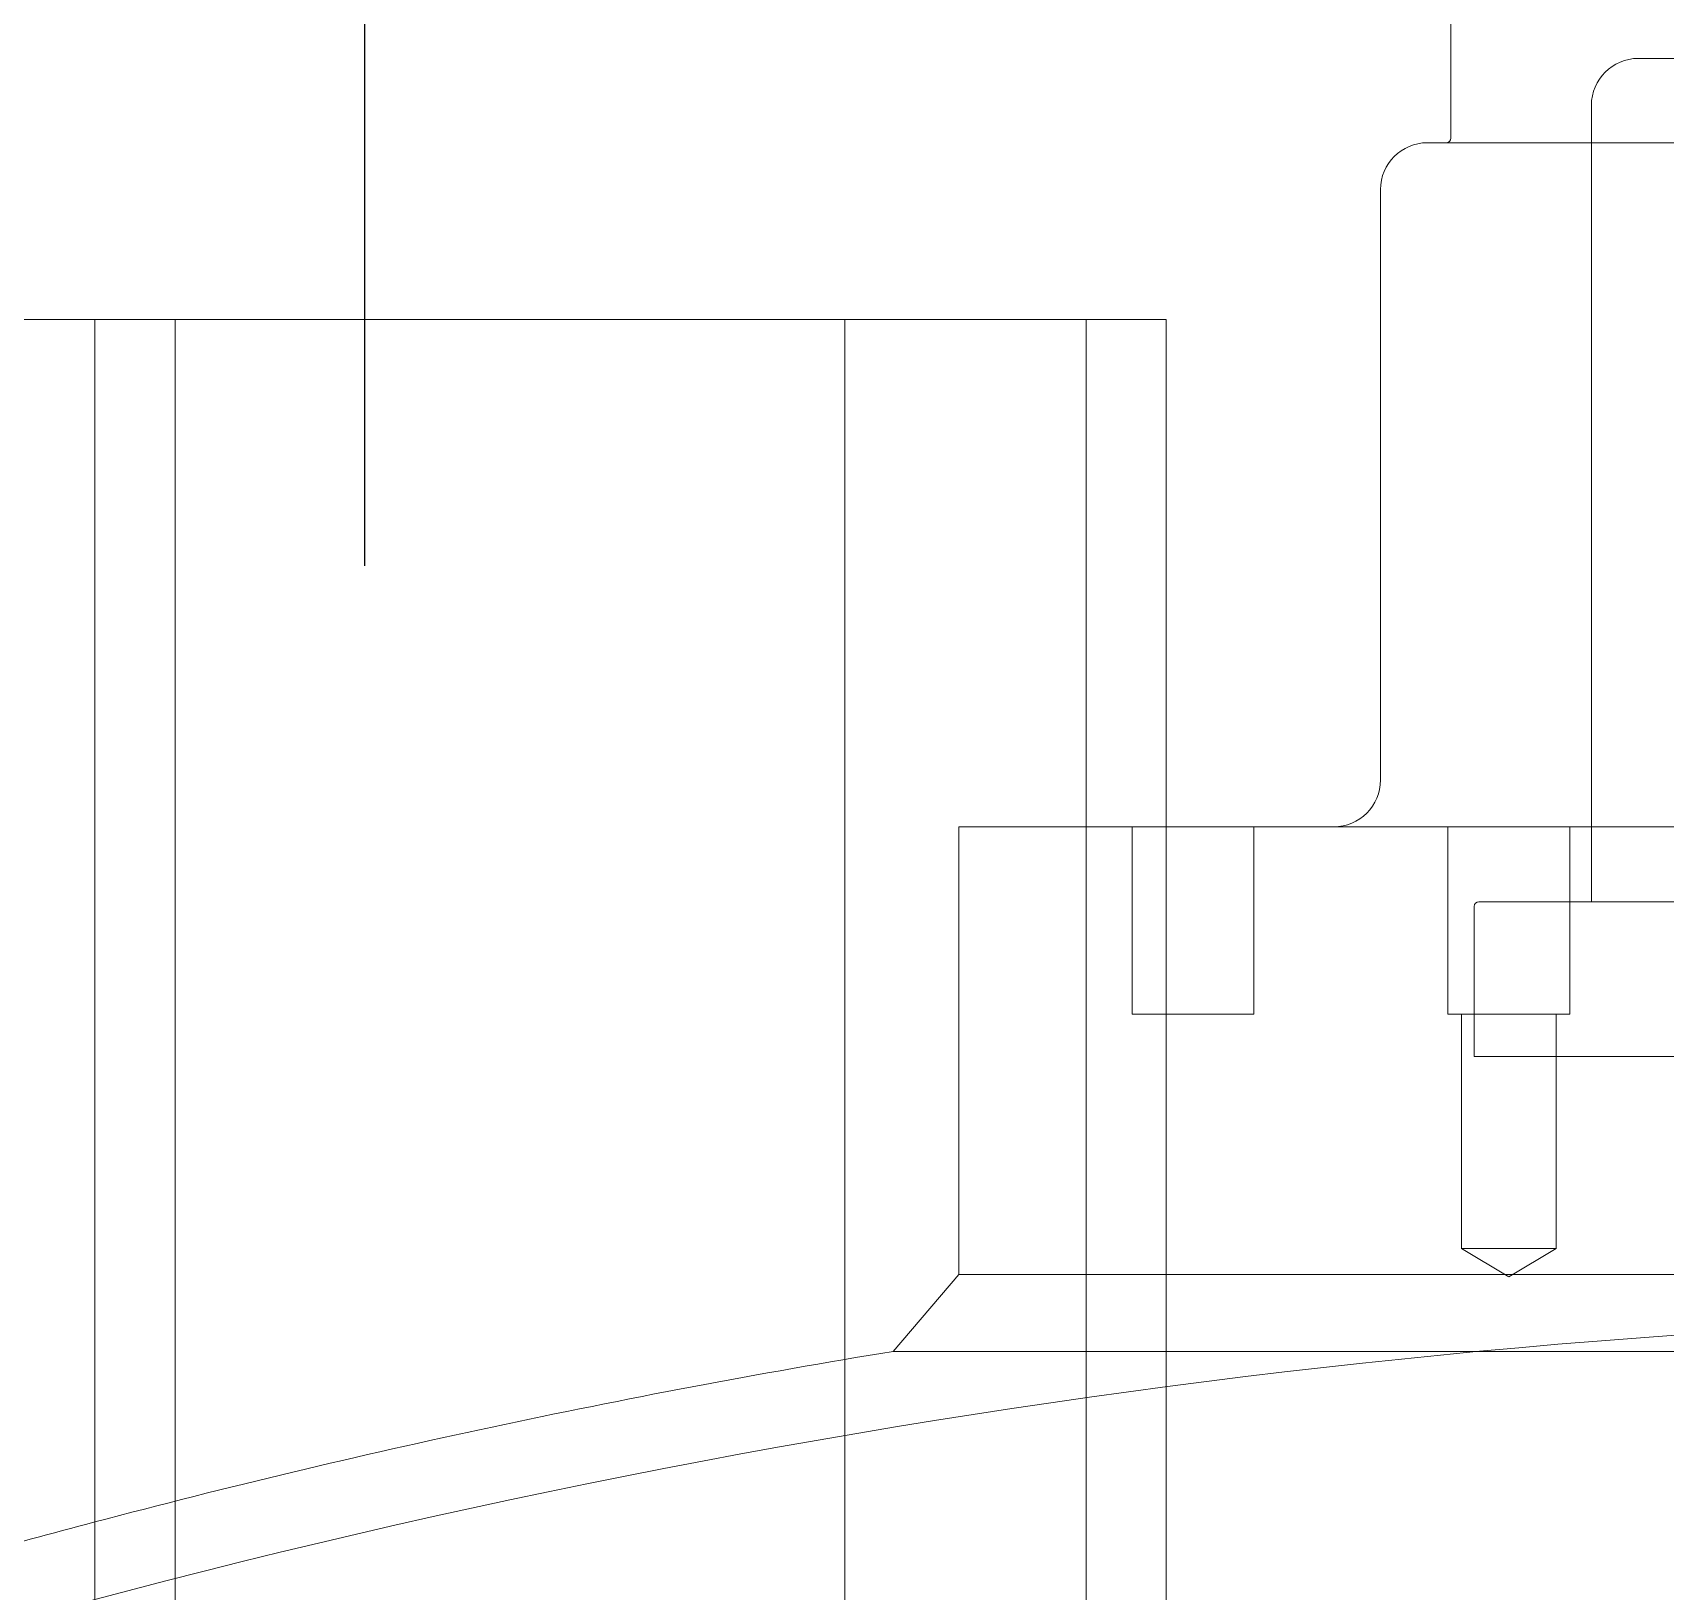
# Model space of a CAD drawing. Header units: millimetres. Extents: x -6314 to 11113, y -129 to 3675.
# Drawn here: x 6729.52 to 6767.84, y 1744.16 to 1780.76 of the extents above; entities that cross this region are included whole.
import ezdxf

# ---------------------------------------------------------------- set-up
doc = ezdxf.new("R2010")
doc.units = ezdxf.units.MM
doc.layers.add('Equipment', color=123, linetype='Continuous')

# ---------------------------------------------------------------- blocks, each defined once
blk = doc.blocks.new('A$C22f65225')
at = {"layer": 'Equipment', "linetype": 'Continuous', "lineweight": 0, "extrusion": (0, 1, 0)}
for p, q in [((-17.5, 304.67), (-17.5, 301.87)), ((13.5, 303.57), (-13.5, 303.57)), ((-14.5, 302.57), (-14.5, 285.57)), ((-18, 301.77), (18, 301.77)), ((-19, 300.77), (-19, 288.17)), ((-49.192, 298), (-46.43, 298)), ((-46.43, 298), (-37.836, 298)), ((-46.43, 263.03), (-46.43, 298)), ((-44.718, 250), (-44.718, 298)), ((-37.836, 298), (-23.57, 298)), ((-30.432, 250), (-30.432, 298)), ((-25.282, 250), (-25.282, 298)), ((-23.57, 267.774), (-23.57, 298)), ((-23.57, 287.17), (-28, 287.17)), ((-28, 277.612), (-28, 287.17)), ((-24.3, 287.17), (-24.3, 283.17)), ((-11.43, 287.17), (-23.57, 287.17)), ((-21.7, 287.17), (-21.7, 283.17)), ((-17.563, 287.17), (-17.563, 283.17)), ((-14.963, 287.17), (-14.963, 283.17)), ((-17, 282.27), (-17, 285.47)), ((0, 285.57), (-16.9, 285.57)), ((-23, 283.17), (-24.3, 283.17)), ((-21.7, 283.17), (-23, 283.17)), ((-16.263, 283.17), (-17.563, 283.17)), ((-17.274, 278.17), (-17.274, 283.17)), ((-14.963, 283.17), (-16.263, 283.17)), ((-15.253, 278.17), (-15.253, 283.17)), ((0, 282.27), (-17, 282.27)), ((-15.253, 278.17), (-17.274, 278.17)), ((-16.263, 277.563), (-17.274, 278.17)), ((-16.263, 277.563), (-15.253, 278.17)), ((-28, 277.612), (-29.396, 275.974)), ((-23.57, 277.612), (-28, 277.612)), ((-11.43, 277.612), (-23.57, 277.612)), ((-29.396, 275.974), (-23.57, 275.974)), ((-23.57, 275.974), (-11.43, 275.974))]:
    blk.add_line(p, q, dxfattribs=at)
at = {"layer": 'Equipment', "linetype": 'Continuous', "lineweight": 0, "extrusion": (0, 0, -1)}
for centre, radius, start, end in [((13.5, 302.57), 1, 0, 90), ((18, 300.77), 1, 0, 90), ((17.6, 301.87), 0.1, 180, 270), ((20, 288.17), 1, 180, 270), ((16.9, 285.47), 0.1, 0, 90), ((0, 96.769), 180, 71.01086, 88.08979), ((0, 96.769), 181.6, 75.1866, 80.68427), ((0, 96.769), 181.6, 74.28337, 75.1866)]:
    blk.add_arc(centre, radius, start, end, dxfattribs=at)

msp = doc.modelspace()

# ---------------------------------------------------------------- linework, layer by layer
msp.add_lwpolyline([(6737.314, 1862.072), (6737.314, 1768.243), (6737.314, 1768.243)])

# ---------------------------------------------------------------- block references
at = {"xscale": 1.1, "yscale": 1.1, "zscale": 1.1}
msp.add_blockref('A$C22f65225', (6782.058, 1446.226), dxfattribs=at)

doc.saveas('drawing.dxf')
